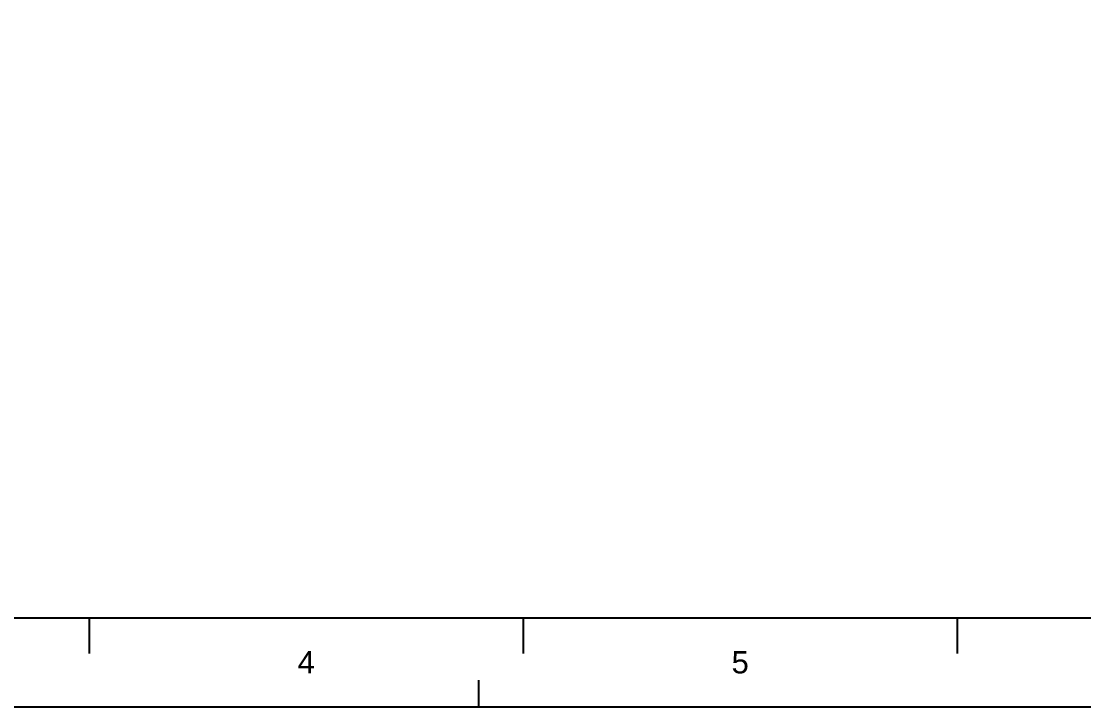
# Model space of a CAD drawing. Header units: metres. Extents: x 0 to 3661, y -5 to 371.
# Drawn here: x 3160.58 to 3196.39, y 0 to 23.11 of the extents above; entities that cross this region are included whole.
import ezdxf

# ---------------------------------------------------------------- set-up
doc = ezdxf.new("R2010")
doc.units = ezdxf.units.M
doc.header["$MEASUREMENT"] = 0
for name, color, linetype in [('A3_FRAME', 7, 'Continuous'), ('A3_SHEET', 7, 'Continuous'), ('TB_LABELS', 7, 'Continuous'), ('TB_LINES_THIN', 7, 'Continuous')]:
    doc.layers.add(name, color=color, linetype=linetype)
doc.styles.get("Standard").update_dxf_attribs({"font": 'arial.ttf'})

msp = doc.modelspace()

# ---------------------------------------------------------------- linework, layer by layer
at = {"layer": 'A3_FRAME'}
msp.add_line((3176, 0), (3176, 0.9), dxfattribs=at)
msp.add_lwpolyline([(3119, 3), (3236, 3), (3236, 86.1), (3119, 86.1)], close=True, dxfattribs=at)
at = {"layer": 'A3_SHEET'}
msp.add_lwpolyline([(3113, 0), (3239, 0), (3239, 89.1), (3113, 89.1)], close=True, dxfattribs=at)
at = {"layer": 'TB_LINES_THIN'}
for p, q in [((3162.875, 3), (3162.875, 1.8)), ((3177.5, 3), (3177.5, 1.8)), ((3192.125, 3), (3192.125, 1.8))]:
    msp.add_line(p, q, dxfattribs=at)

# ---------------------------------------------------------------- texts
at = {"layer": 'TB_LABELS'}
for s, p in [('4', (3169.896, 1.125)), ('5', (3184.521, 1.125))]:
    msp.add_text(s, height=0.75, dxfattribs=at).set_placement(p)

doc.saveas('drawing.dxf')
